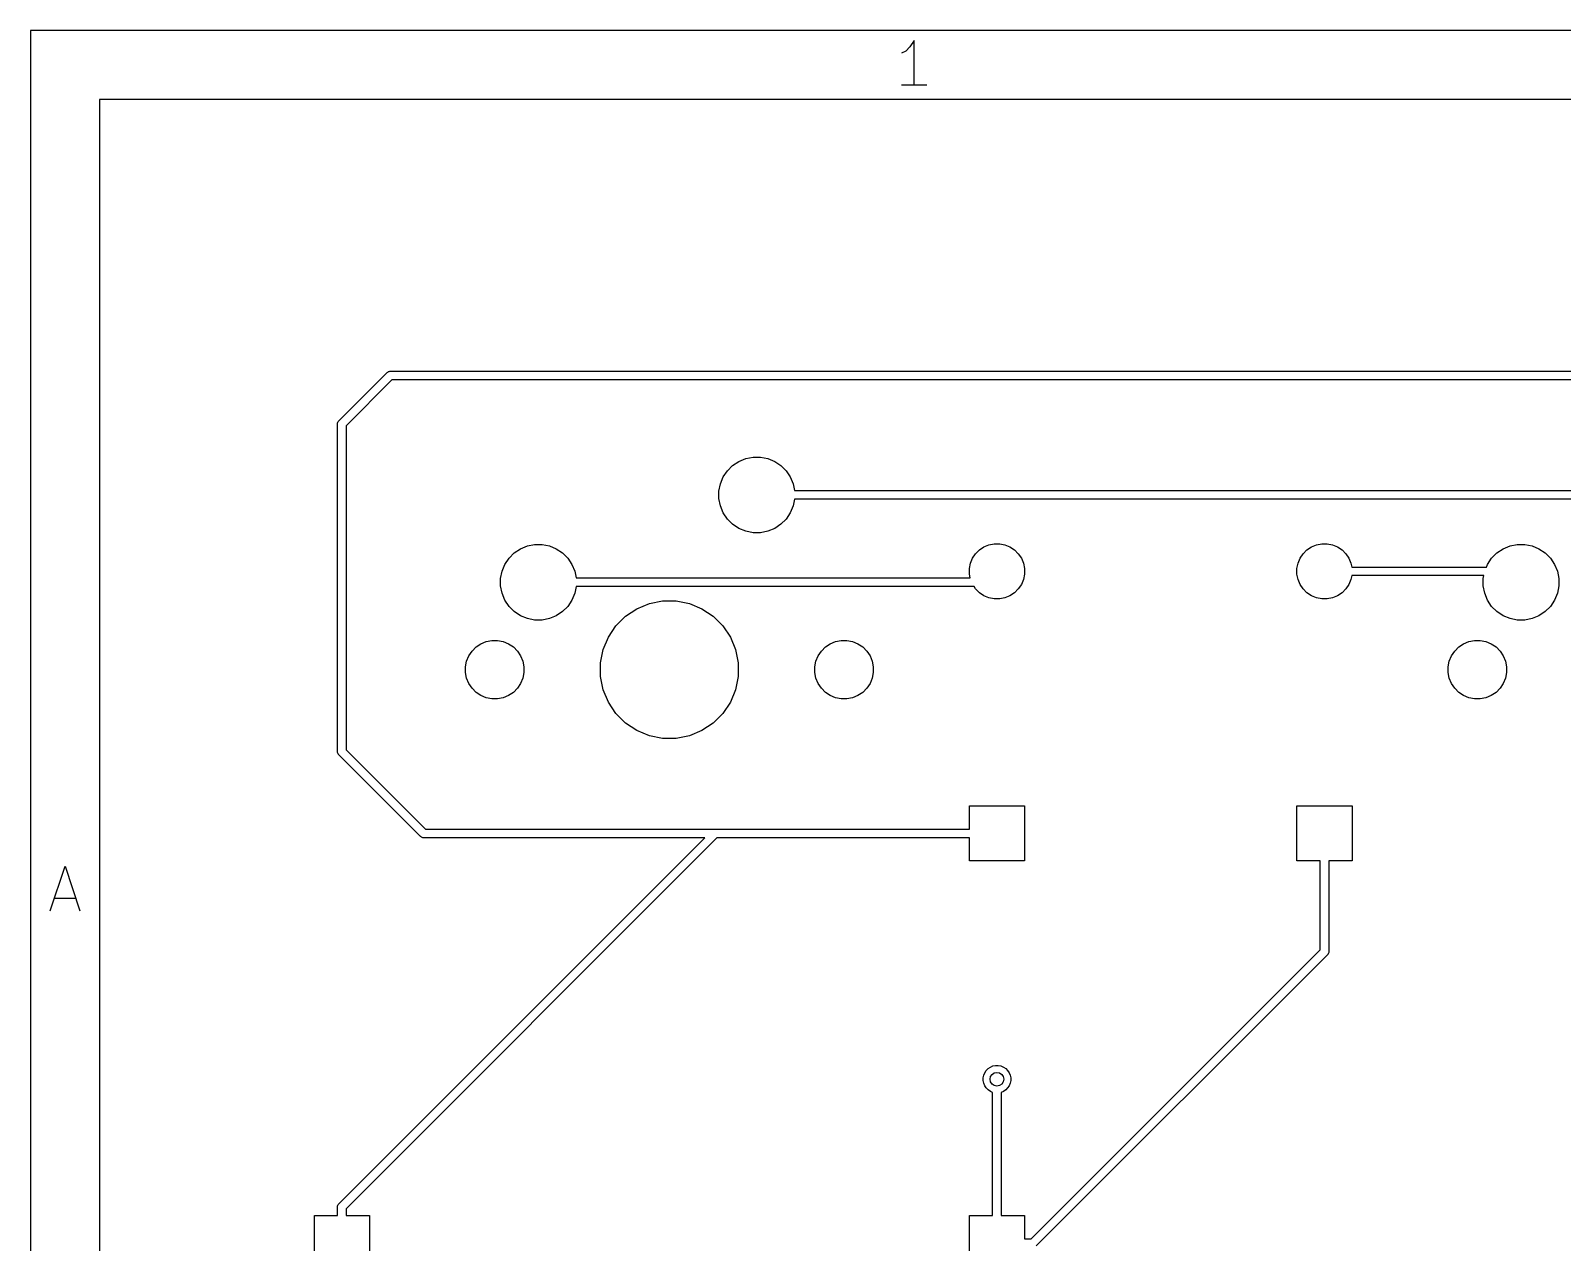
# Model space of a CAD drawing. Extents: x 0.4 to 33.6, y -21.6 to -0.4.
# Drawn here: x 0.394 to 2.147, y -1.78 to -0.394 of the extents above; entities that cross this region are included whole.
import ezdxf

# ---------------------------------------------------------------- set-up
doc = ezdxf.new("R2010")
doc.units = 0
doc.header["$MEASUREMENT"] = 0
doc.layers.add('BLACK', color=7, linetype='CONTINUOUS')

msp = doc.modelspace()

# ---------------------------------------------------------------- linework, layer by layer
at = {"layer": 'BLACK', "linetype": 'CONTINUOUS'}
for p, q in [((0.393701, -0.393701), (0.393701, -21.6063)), ((33.6063, -0.393701), (0.393701, -0.393701)), ((1.39553, -0.417229), (1.39065, -0.419666)), ((1.4004, -0.412355), (1.39553, -0.417229)), ((1.40528, -0.405043), (1.4004, -0.412355)), ((1.40528, -0.456224), (1.40528, -0.405043)), ((0.472441, -0.472441), (0.472441, -21.5276)), ((33.5276, -0.472441), (0.472441, -0.472441)), ((1.4199, -0.456224), (1.39065, -0.456224)), ((0.746691, -0.840099), (0.801615, -0.785175)), ((0.801615, -0.785175), (0.801769, -0.784988)), ((0.801769, -0.784988), (0.801956, -0.784834)), ((0.801956, -0.784834), (0.801957, -0.784834)), ((0.801957, -0.784834), (0.802518, -0.784373)), ((0.802518, -0.784373), (0.803373, -0.783916)), ((0.803373, -0.783916), (0.804301, -0.783634)), ((0.804301, -0.783634), (0.805024, -0.783563)), ((0.805024, -0.783563), (0.805025, -0.783563)), ((0.805025, -0.783563), (0.805266, -0.783539)), ((0.805266, -0.783539), (0.805507, -0.783563)), ((0.805507, -0.783563), (12.656, -0.783563)), ((0.807304, -0.793405), (0.754921, -0.845788)), ((12.6542, -0.793405), (0.807304, -0.793405)), ((0.745431, -0.841858), (0.745888, -0.841003)), ((0.745888, -0.841003), (0.746503, -0.840253)), ((0.746503, -0.840253), (0.746691, -0.840099)), ((0.745055, -0.84375), (0.745079, -0.843509)), ((0.745079, -0.843991), (0.745055, -0.84375)), ((0.745079, -0.843509), (0.74515, -0.842785)), ((0.745079, -0.843509), (0.745079, -0.843509)), ((0.745079, -1.21851), (0.745079, -0.843991)), ((0.74515, -0.842785), (0.745431, -0.841858)), ((0.754921, -0.845788), (0.754921, -1.21671)), ((1.19136, -0.897393), (1.19739, -0.891361)), ((1.19739, -0.891361), (1.20449, -0.886622)), ((1.20449, -0.886622), (1.21237, -0.883357)), ((1.21237, -0.883357), (1.22073, -0.881693)), ((1.22073, -0.881693), (1.22927, -0.881693)), ((1.22927, -0.881693), (1.23763, -0.883357)), ((1.23763, -0.883357), (1.24551, -0.886622)), ((1.24551, -0.886622), (1.25261, -0.891361)), ((1.25261, -0.891361), (1.25864, -0.897393)), ((1.18336, -0.912368), (1.18662, -0.904486)), ((1.18662, -0.904486), (1.19136, -0.897393)), ((1.25864, -0.897393), (1.26338, -0.904486)), ((1.26338, -0.904486), (1.26664, -0.912368)), ((1.18169, -0.920735), (1.18336, -0.912368)), ((1.18169, -0.929265), (1.18169, -0.920735)), ((1.18336, -0.937632), (1.18169, -0.929265)), ((1.26664, -0.912368), (1.26818, -0.920079)), ((1.26818, -0.920079), (2.30682, -0.920079)), ((1.18662, -0.945514), (1.18336, -0.937632)), ((1.19136, -0.952607), (1.18662, -0.945514)), ((1.26338, -0.945514), (1.25864, -0.952607)), ((1.26664, -0.937632), (1.26338, -0.945514)), ((1.26818, -0.929921), (1.26664, -0.937632)), ((2.30682, -0.929921), (1.26818, -0.929921)), ((1.19739, -0.958639), (1.19136, -0.952607)), ((1.20449, -0.963378), (1.19739, -0.958639)), ((1.21237, -0.966643), (1.20449, -0.963378)), ((1.24551, -0.963378), (1.23763, -0.966643)), ((1.25261, -0.958639), (1.24551, -0.963378)), ((1.25864, -0.952607), (1.25261, -0.958639)), ((0.962368, -0.983357), (0.970735, -0.981693)), ((0.970735, -0.981693), (0.979265, -0.981693)), ((0.979265, -0.981693), (0.987632, -0.983357)), ((1.22073, -0.968307), (1.21237, -0.966643)), ((1.22927, -0.968307), (1.22073, -0.968307)), ((1.23763, -0.966643), (1.22927, -0.968307)), ((1.49081, -0.982214), (1.4969, -0.981004)), ((1.4969, -0.981004), (1.5031, -0.981004)), ((1.5031, -0.981004), (1.50919, -0.982214)), ((1.86581, -0.982214), (1.8719, -0.981004)), ((1.8719, -0.981004), (1.8781, -0.981004)), ((1.8781, -0.981004), (1.88419, -0.982214)), ((2.08737, -0.983357), (2.09573, -0.981693)), ((2.09573, -0.981693), (2.10427, -0.981693)), ((2.10427, -0.981693), (2.11263, -0.983357)), ((0.936622, -1.00449), (0.941361, -0.997393)), ((0.941361, -0.997393), (0.947393, -0.991361)), ((0.947393, -0.991361), (0.954486, -0.986622)), ((0.954486, -0.986622), (0.962368, -0.983357)), ((0.987632, -0.983357), (0.995514, -0.986622)), ((0.995514, -0.986622), (1.00261, -0.991361)), ((1.00261, -0.991361), (1.00864, -0.997393)), ((1.00864, -0.997393), (1.01338, -1.00449)), ((1.46971, -1.00331), (1.47209, -0.997581)), ((1.47209, -0.997581), (1.47554, -0.992422)), ((1.47554, -0.992422), (1.47992, -0.988035)), ((1.47992, -0.988035), (1.48508, -0.984589)), ((1.48508, -0.984589), (1.49081, -0.982214)), ((1.50919, -0.982214), (1.51492, -0.984589)), ((1.51492, -0.984589), (1.52008, -0.988035)), ((1.52008, -0.988035), (1.52446, -0.992422)), ((1.52446, -0.992422), (1.52791, -0.997581)), ((1.52791, -0.997581), (1.53029, -1.00331)), ((1.84471, -1.00331), (1.84709, -0.997581)), ((1.84709, -0.997581), (1.85054, -0.992422)), ((1.85054, -0.992422), (1.85492, -0.988035)), ((1.85492, -0.988035), (1.86008, -0.984589)), ((1.86008, -0.984589), (1.86581, -0.982214)), ((1.88419, -0.982214), (1.88992, -0.984589)), ((1.88992, -0.984589), (1.89508, -0.988035)), ((1.89508, -0.988035), (1.89946, -0.992422)), ((1.89946, -0.992422), (1.90291, -0.997581)), ((1.90291, -0.997581), (1.90529, -1.00331)), ((2.06162, -1.00449), (2.06636, -0.997393)), ((2.06636, -0.997393), (2.07239, -0.991361)), ((2.07239, -0.991361), (2.07949, -0.986622)), ((2.07949, -0.986622), (2.08737, -0.983357)), ((2.11263, -0.983357), (2.12051, -0.986622)), ((2.12051, -0.986622), (2.12761, -0.991361)), ((2.12761, -0.991361), (2.13364, -0.997393)), ((2.13364, -0.997393), (2.13838, -1.00449)), ((0.931693, -1.02073), (0.933357, -1.01237)), ((0.933357, -1.01237), (0.936622, -1.00449)), ((1.01338, -1.00449), (1.01664, -1.01237)), ((1.01664, -1.01237), (1.01818, -1.02008)), ((1.4685, -1.0094), (1.46971, -1.00331)), ((1.4685, -1.0156), (1.4685, -1.0094)), ((1.46939, -1.02008), (1.4685, -1.0156)), ((1.53029, -1.00331), (1.5315, -1.0094)), ((1.5315, -1.0156), (1.53029, -1.02169)), ((1.5315, -1.0094), (1.5315, -1.0156)), ((1.8435, -1.0094), (1.84471, -1.00331)), ((1.8435, -1.0156), (1.8435, -1.0094)), ((1.84471, -1.02169), (1.8435, -1.0156)), ((1.90529, -1.00331), (1.90613, -1.00758)), ((1.90613, -1.00758), (2.06034, -1.00758)), ((2.06034, -1.00758), (2.06162, -1.00449)), ((2.13838, -1.00449), (2.14164, -1.01237)), ((2.14164, -1.01237), (2.14331, -1.02073)), ((0.931693, -1.02927), (0.931693, -1.02073)), ((0.933357, -1.03763), (0.931693, -1.02927)), ((1.01818, -1.02992), (1.01664, -1.03763)), ((1.01818, -1.02008), (1.46939, -1.02008)), ((1.47376, -1.02992), (1.01818, -1.02992)), ((1.47554, -1.03258), (1.47376, -1.02992)), ((1.47992, -1.03696), (1.47554, -1.03258)), ((1.52446, -1.03258), (1.52008, -1.03696)), ((1.52791, -1.02742), (1.52446, -1.03258)), ((1.53029, -1.02169), (1.52791, -1.02742)), ((1.84709, -1.02742), (1.84471, -1.02169)), ((1.85054, -1.03258), (1.84709, -1.02742)), ((1.85492, -1.03696), (1.85054, -1.03258)), ((1.89946, -1.03258), (1.89508, -1.03696)), ((1.90291, -1.02742), (1.89946, -1.03258)), ((1.90529, -1.02169), (1.90291, -1.02742)), ((1.90613, -1.01742), (1.90529, -1.02169)), ((2.05735, -1.01742), (1.90613, -1.01742)), ((2.05669, -1.02073), (2.05735, -1.01742)), ((2.05669, -1.02927), (2.05669, -1.02073)), ((2.05836, -1.03763), (2.05669, -1.02927)), ((2.14331, -1.02927), (2.14164, -1.03763)), ((2.14331, -1.02073), (2.14331, -1.02927)), ((0.936622, -1.04551), (0.933357, -1.03763)), ((0.941361, -1.05261), (0.936622, -1.04551)), ((1.01338, -1.04551), (1.00864, -1.05261)), ((1.01664, -1.03763), (1.01338, -1.04551)), ((1.0877, -1.05522), (1.10203, -1.04929)), ((1.10203, -1.04929), (1.11724, -1.04626)), ((1.11724, -1.04626), (1.13276, -1.04626)), ((1.13276, -1.04626), (1.14797, -1.04929)), ((1.14797, -1.04929), (1.1623, -1.05522)), ((1.48508, -1.04041), (1.47992, -1.03696)), ((1.49081, -1.04279), (1.48508, -1.04041)), ((1.4969, -1.044), (1.49081, -1.04279)), ((1.5031, -1.044), (1.4969, -1.044)), ((1.50919, -1.04279), (1.5031, -1.044)), ((1.51492, -1.04041), (1.50919, -1.04279)), ((1.52008, -1.03696), (1.51492, -1.04041)), ((1.86008, -1.04041), (1.85492, -1.03696)), ((1.86581, -1.04279), (1.86008, -1.04041)), ((1.8719, -1.044), (1.86581, -1.04279)), ((1.8781, -1.044), (1.8719, -1.044)), ((1.88419, -1.04279), (1.8781, -1.044)), ((1.88992, -1.04041), (1.88419, -1.04279)), ((1.89508, -1.03696), (1.88992, -1.04041)), ((2.06162, -1.04551), (2.05836, -1.03763)), ((2.06636, -1.05261), (2.06162, -1.04551)), ((2.13838, -1.04551), (2.13364, -1.05261)), ((2.14164, -1.03763), (2.13838, -1.04551)), ((0.947393, -1.05864), (0.941361, -1.05261)), ((0.954486, -1.06338), (0.947393, -1.05864)), ((0.962368, -1.06664), (0.954486, -1.06338)), ((0.970735, -1.06831), (0.962368, -1.06664)), ((0.979265, -1.06831), (0.970735, -1.06831)), ((0.987632, -1.06664), (0.979265, -1.06831)), ((0.995514, -1.06338), (0.987632, -1.06664)), ((1.00261, -1.05864), (0.995514, -1.06338)), ((1.00864, -1.05261), (1.00261, -1.05864)), ((1.06384, -1.07481), (1.07481, -1.06384)), ((1.07481, -1.06384), (1.0877, -1.05522)), ((1.1623, -1.05522), (1.17519, -1.06384)), ((1.17519, -1.06384), (1.18616, -1.07481)), ((2.07239, -1.05864), (2.06636, -1.05261)), ((2.07949, -1.06338), (2.07239, -1.05864)), ((2.08737, -1.06664), (2.07949, -1.06338)), ((2.09573, -1.06831), (2.08737, -1.06664)), ((2.10427, -1.06831), (2.09573, -1.06831)), ((2.11263, -1.06664), (2.10427, -1.06831)), ((2.12051, -1.06338), (2.11263, -1.06664)), ((2.12761, -1.05864), (2.12051, -1.06338)), ((2.13364, -1.05261), (2.12761, -1.05864)), ((1.05522, -1.0877), (1.06384, -1.07481)), ((1.18616, -1.07481), (1.19478, -1.0877)), ((0.895344, -1.10915), (0.899006, -1.10367)), ((0.899006, -1.10367), (0.903668, -1.09901)), ((0.903668, -1.09901), (0.909149, -1.09534)), ((0.909149, -1.09534), (0.915239, -1.09282)), ((0.915239, -1.09282), (0.921704, -1.09154)), ((0.921704, -1.09154), (0.928296, -1.09154)), ((0.928296, -1.09154), (0.934761, -1.09282)), ((0.934761, -1.09282), (0.940851, -1.09534)), ((0.940851, -1.09534), (0.946332, -1.09901)), ((0.946332, -1.09901), (0.950994, -1.10367)), ((0.950994, -1.10367), (0.954656, -1.10915)), ((1.04626, -1.11724), (1.04929, -1.10203)), ((1.04929, -1.10203), (1.05522, -1.0877)), ((1.19478, -1.0877), (1.20071, -1.10203)), ((1.20071, -1.10203), (1.20374, -1.11724)), ((1.29534, -1.10915), (1.29901, -1.10367)), ((1.29901, -1.10367), (1.30367, -1.09901)), ((1.30367, -1.09901), (1.30915, -1.09534)), ((1.30915, -1.09534), (1.31524, -1.09282)), ((1.31524, -1.09282), (1.3217, -1.09154)), ((1.3217, -1.09154), (1.3283, -1.09154)), ((1.3283, -1.09154), (1.33476, -1.09282)), ((1.33476, -1.09282), (1.34085, -1.09534)), ((1.34085, -1.09534), (1.34633, -1.09901)), ((1.34633, -1.09901), (1.35099, -1.10367)), ((1.35099, -1.10367), (1.35466, -1.10915)), ((2.02034, -1.10915), (2.02401, -1.10367)), ((2.02401, -1.10367), (2.02867, -1.09901)), ((2.02867, -1.09901), (2.03415, -1.09534)), ((2.03415, -1.09534), (2.04024, -1.09282)), ((2.04024, -1.09282), (2.0467, -1.09154)), ((2.0467, -1.09154), (2.0533, -1.09154)), ((2.0533, -1.09154), (2.05976, -1.09282)), ((2.05976, -1.09282), (2.06585, -1.09534)), ((2.06585, -1.09534), (2.07133, -1.09901)), ((2.07133, -1.09901), (2.07599, -1.10367)), ((2.07599, -1.10367), (2.07966, -1.10915)), ((0.891535, -1.1217), (0.892821, -1.11524)), ((0.891535, -1.1283), (0.891535, -1.1217)), ((0.892821, -1.11524), (0.895344, -1.10915)), ((0.954656, -1.10915), (0.957179, -1.11524)), ((0.957179, -1.11524), (0.958465, -1.1217)), ((0.958465, -1.1217), (0.958465, -1.1283)), ((1.04626, -1.13276), (1.04626, -1.11724)), ((1.20374, -1.11724), (1.20374, -1.13276)), ((1.29154, -1.1217), (1.29282, -1.11524)), ((1.29154, -1.1283), (1.29154, -1.1217)), ((1.29282, -1.11524), (1.29534, -1.10915)), ((1.35466, -1.10915), (1.35718, -1.11524)), ((1.35718, -1.11524), (1.35846, -1.1217)), ((1.35846, -1.1217), (1.35846, -1.1283)), ((2.01654, -1.1217), (2.01782, -1.11524)), ((2.01654, -1.1283), (2.01654, -1.1217)), ((2.01782, -1.11524), (2.02034, -1.10915)), ((2.07966, -1.10915), (2.08218, -1.11524)), ((2.08218, -1.11524), (2.08346, -1.1217)), ((2.08346, -1.1217), (2.08346, -1.1283)), ((0.892821, -1.13476), (0.891535, -1.1283)), ((0.895344, -1.14085), (0.892821, -1.13476)), ((0.957179, -1.13476), (0.954656, -1.14085)), ((0.958465, -1.1283), (0.957179, -1.13476)), ((1.04929, -1.14797), (1.04626, -1.13276)), ((1.20374, -1.13276), (1.20071, -1.14797)), ((1.29282, -1.13476), (1.29154, -1.1283)), ((1.29534, -1.14085), (1.29282, -1.13476)), ((1.35718, -1.13476), (1.35466, -1.14085)), ((1.35846, -1.1283), (1.35718, -1.13476)), ((2.01782, -1.13476), (2.01654, -1.1283)), ((2.02034, -1.14085), (2.01782, -1.13476)), ((2.08218, -1.13476), (2.07966, -1.14085)), ((2.08346, -1.1283), (2.08218, -1.13476)), ((0.899006, -1.14633), (0.895344, -1.14085)), ((0.903668, -1.15099), (0.899006, -1.14633)), ((0.909149, -1.15466), (0.903668, -1.15099)), ((0.915239, -1.15718), (0.909149, -1.15466)), ((0.921704, -1.15846), (0.915239, -1.15718)), ((0.934761, -1.15718), (0.928296, -1.15846)), ((0.940851, -1.15466), (0.934761, -1.15718)), ((0.946332, -1.15099), (0.940851, -1.15466)), ((0.950994, -1.14633), (0.946332, -1.15099)), ((0.954656, -1.14085), (0.950994, -1.14633)), ((1.05522, -1.1623), (1.04929, -1.14797)), ((1.20071, -1.14797), (1.19478, -1.1623)), ((1.29901, -1.14633), (1.29534, -1.14085)), ((1.30367, -1.15099), (1.29901, -1.14633)), ((1.30915, -1.15466), (1.30367, -1.15099)), ((1.31524, -1.15718), (1.30915, -1.15466)), ((1.3217, -1.15846), (1.31524, -1.15718)), ((1.33476, -1.15718), (1.3283, -1.15846)), ((1.34085, -1.15466), (1.33476, -1.15718)), ((1.34633, -1.15099), (1.34085, -1.15466)), ((1.35099, -1.14633), (1.34633, -1.15099)), ((1.35466, -1.14085), (1.35099, -1.14633)), ((2.02401, -1.14633), (2.02034, -1.14085)), ((2.02867, -1.15099), (2.02401, -1.14633)), ((2.03415, -1.15466), (2.02867, -1.15099)), ((2.04024, -1.15718), (2.03415, -1.15466)), ((2.0467, -1.15846), (2.04024, -1.15718)), ((2.05976, -1.15718), (2.0533, -1.15846)), ((2.06585, -1.15466), (2.05976, -1.15718)), ((2.07133, -1.15099), (2.06585, -1.15466)), ((2.07599, -1.14633), (2.07133, -1.15099)), ((2.07966, -1.14085), (2.07599, -1.14633)), ((0.928296, -1.15846), (0.921704, -1.15846)), ((1.06384, -1.17519), (1.05522, -1.1623)), ((1.19478, -1.1623), (1.18616, -1.17519)), ((1.3283, -1.15846), (1.3217, -1.15846)), ((2.0533, -1.15846), (2.0467, -1.15846)), ((1.07481, -1.18616), (1.06384, -1.17519)), ((1.0877, -1.19478), (1.07481, -1.18616)), ((1.17519, -1.18616), (1.1623, -1.19478)), ((1.18616, -1.17519), (1.17519, -1.18616)), ((1.10203, -1.20071), (1.0877, -1.19478)), ((1.11724, -1.20374), (1.10203, -1.20071)), ((1.13276, -1.20374), (1.11724, -1.20374)), ((1.14797, -1.20071), (1.13276, -1.20374)), ((1.1623, -1.19478), (1.14797, -1.20071)), ((0.745055, -1.21875), (0.745079, -1.21851)), ((0.74515, -1.21971), (0.745055, -1.21875)), ((0.745431, -1.22064), (0.74515, -1.21971)), ((0.745888, -1.2215), (0.745431, -1.22064)), ((0.746349, -1.22206), (0.745888, -1.2215)), ((0.746503, -1.22225), (0.746349, -1.22206)), ((0.746691, -1.2224), (0.746503, -1.22225)), ((0.840099, -1.31581), (0.746691, -1.2224)), ((0.754921, -1.21671), (0.845788, -1.30758)), ((1.4685, -1.281), (1.5315, -1.281)), ((1.4685, -1.30758), (1.4685, -1.281)), ((1.5315, -1.281), (1.5315, -1.344)), ((1.8435, -1.344), (1.8435, -1.281)), ((1.8435, -1.281), (1.9065, -1.281)), ((1.9065, -1.281), (1.9065, -1.344)), ((0.845788, -1.30758), (1.17717, -1.30758)), ((1.17717, -1.30758), (1.17741, -1.30756)), ((1.17741, -1.30756), (1.17765, -1.30758)), ((1.17765, -1.30758), (1.4685, -1.30758)), ((0.746691, -1.73626), (1.16553, -1.31742)), ((1.17945, -1.31742), (0.754921, -1.74195)), ((0.840253, -1.316), (0.840099, -1.31581)), ((0.840441, -1.31615), (0.840253, -1.316)), ((0.841003, -1.31661), (0.840441, -1.31615)), ((0.841858, -1.31707), (0.841003, -1.31661)), ((0.842785, -1.31735), (0.841858, -1.31707)), ((0.843509, -1.31742), (0.842785, -1.31735)), ((0.84375, -1.31744), (0.843509, -1.31742)), ((0.843509, -1.31742), (0.843509, -1.31742)), ((0.843991, -1.31742), (0.84375, -1.31744)), ((1.16553, -1.31742), (0.843991, -1.31742)), ((1.4685, -1.31742), (1.17945, -1.31742)), ((1.4685, -1.344), (1.4685, -1.31742)), ((0.41601, -1.40111), (0.433071, -1.34993)), ((0.433071, -1.34993), (0.450131, -1.40111)), ((1.5315, -1.344), (1.4685, -1.344)), ((1.87008, -1.344), (1.8435, -1.344)), ((1.87008, -1.44555), (1.87008, -1.344)), ((1.9065, -1.344), (1.87992, -1.344)), ((1.87992, -1.344), (1.87992, -1.44735)), ((0.420885, -1.38648), (0.445257, -1.38648)), ((1.5393, -1.77633), (1.87008, -1.44555)), ((1.87831, -1.45124), (1.54499, -1.78456)), ((1.8785, -1.45109), (1.87831, -1.45124)), ((1.87865, -1.4509), (1.8785, -1.45109)), ((1.87911, -1.45034), (1.87865, -1.4509)), ((1.87957, -1.44948), (1.87911, -1.45034)), ((1.87985, -1.44855), (1.87957, -1.44948)), ((1.87992, -1.44783), (1.87985, -1.44855)), ((1.87992, -1.44735), (1.87994, -1.44759)), ((1.87994, -1.44759), (1.87992, -1.44783)), ((1.87992, -1.44783), (1.87992, -1.44783)), ((1.49541, -1.57861), (1.49845, -1.578)), ((1.49845, -1.578), (1.50155, -1.578)), ((1.50155, -1.578), (1.50459, -1.57861)), ((1.48425, -1.5922), (1.48486, -1.58916)), ((1.48425, -1.5953), (1.48425, -1.5922)), ((1.48486, -1.59834), (1.48425, -1.5953)), ((1.48486, -1.58916), (1.48604, -1.58629)), ((1.48604, -1.58629), (1.48777, -1.58371)), ((1.48777, -1.58371), (1.48996, -1.58152)), ((1.48996, -1.58152), (1.49254, -1.57979)), ((1.49254, -1.57979), (1.49541, -1.57861)), ((1.50459, -1.57861), (1.50746, -1.57979)), ((1.50746, -1.57979), (1.51004, -1.58152)), ((1.51004, -1.58152), (1.51223, -1.58371)), ((1.51223, -1.58371), (1.51396, -1.58629)), ((1.51396, -1.58629), (1.51514, -1.58916)), ((1.51514, -1.58916), (1.51575, -1.5922)), ((1.51575, -1.5953), (1.51514, -1.59834)), ((1.51575, -1.5922), (1.51575, -1.5953)), ((1.48604, -1.60121), (1.48486, -1.59834)), ((1.48777, -1.60379), (1.48604, -1.60121)), ((1.48996, -1.60598), (1.48777, -1.60379)), ((1.49254, -1.60771), (1.48996, -1.60598)), ((1.49508, -1.60876), (1.49254, -1.60771)), ((1.49508, -1.74975), (1.49508, -1.60876)), ((1.50746, -1.60771), (1.50492, -1.60876)), ((1.50492, -1.60876), (1.50492, -1.74975)), ((1.51004, -1.60598), (1.50746, -1.60771)), ((1.51223, -1.60379), (1.51004, -1.60598)), ((1.51396, -1.60121), (1.51223, -1.60379)), ((1.51514, -1.59834), (1.51396, -1.60121)), ((0.718504, -1.80579), (0.718504, -1.74975)), ((0.718504, -1.74975), (0.745079, -1.74975)), ((0.745055, -1.73991), (0.745079, -1.73967)), ((0.745079, -1.74015), (0.745055, -1.73991)), ((0.745079, -1.73967), (0.74515, -1.73895)), ((0.745079, -1.73967), (0.745079, -1.73967)), ((0.745079, -1.74975), (0.745079, -1.74015)), ((0.74515, -1.73895), (0.745431, -1.73802)), ((0.745431, -1.73802), (0.745888, -1.73716)), ((0.745888, -1.73716), (0.746503, -1.73641)), ((0.746503, -1.73641), (0.746691, -1.73626)), ((0.754921, -1.74195), (0.754921, -1.74975)), ((0.754921, -1.74975), (0.781496, -1.74975)), ((0.781496, -1.74975), (0.781496, -1.81275)), ((1.4685, -1.80579), (1.4685, -1.74975)), ((1.4685, -1.74975), (1.49508, -1.74975)), ((1.50492, -1.74975), (1.5315, -1.74975)), ((1.5315, -1.74975), (1.5315, -1.77633)), ((1.5315, -1.77633), (1.5393, -1.77633))]:
    msp.add_line(p, q, dxfattribs=at)
at = {"layer": 'BLACK'}
msp.add_circle((1.5, -1.59375), 0.007874, dxfattribs=at)

doc.saveas('drawing.dxf')
